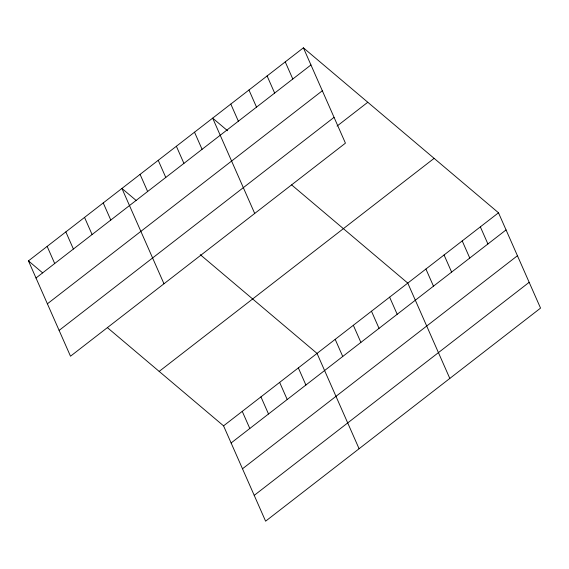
<?xml version="1.0" encoding="UTF-8"?>
<svg xmlns="http://www.w3.org/2000/svg" width="569" height="569" viewBox="0 0 569 569"><rect width="100%" height="100%" fill="white"/><g stroke="black" fill="none" stroke-linecap="round" stroke-linejoin="round"><path stroke-width="0.85" d="M303.398 47.824L345.44 143.153L70.499 356.208L28.45 260.879L303.398 47.824L498.501 212.792L540.55 308.121L265.602 521.176L223.56 425.847L107.427 327.659M36.003 278.006L310.951 64.951M47.383 303.81L322.331 90.755M59.112 330.404L334.06 117.349M337.076 126.062L367.78 102.264M159.171 371.408L434.119 158.353M223.56 425.847L498.501 212.792M231.114 442.974L506.061 229.919M242.494 468.778L517.441 255.73M254.222 495.371L529.17 282.316M227.572 130.742L212.664 118.132L254.713 213.46M291.641 184.911L407.774 283.099L449.816 378.428M136.162 200.473L121.93 188.439L163.979 283.767M200.245 254.656L317.04 353.406L359.089 448.735M28.45 260.879L42.682 272.914M480.357 226.853L487.91 243.98M462.213 240.915L469.766 258.042M444.062 254.976L451.622 272.103M425.918 269.037L433.471 286.164M389.623 297.16L397.183 314.287M285.247 61.886L292.8 79.013M371.479 311.222L379.032 328.349M267.103 75.947L274.656 93.074M353.335 325.283L360.888 342.41M248.959 90.009L256.512 107.136M335.184 339.344L342.737 356.471M230.808 104.07L238.361 121.197M194.52 132.193L202.073 149.32M298.341 367.894L305.894 385.021M176.369 146.254L183.922 163.381M279.649 382.382L287.203 399.509M158.225 160.316L165.778 177.443M260.951 396.87L268.504 413.997M140.081 174.377L147.634 191.504M242.252 411.359L249.812 428.485M103.238 202.927L110.791 220.054M84.539 217.415L92.093 234.542M65.84 231.903L73.394 249.03M47.149 246.391L54.702 263.518"/></g></svg>
